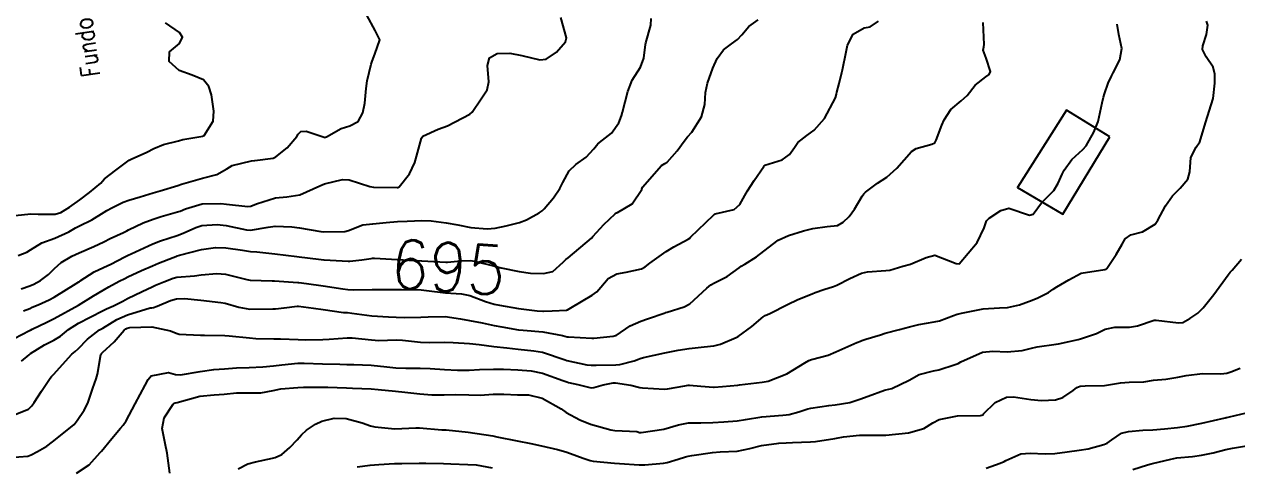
# Model space of a CAD drawing. Header units: metres. Extents: x 298520 to 308411, y 7433745 to 7450750.
# Drawn here: x 300879.5 to 300978.7, y 7448219.8 to 7448256 of the extents above; entities that cross this region are included whole.
import ezdxf
from ezdxf.enums import TextEntityAlignment as Align

# ---------------------------------------------------------------- set-up
doc = ezdxf.new("R2010")
doc.units = ezdxf.units.M
doc.header["$LTSCALE"] = 10
for name, color, linetype in [('Cotas', 45, 'Continuous'), ('Curvas de Nivel 1m', 11, 'Continuous'), ('Curvas de Nivel 5m', 15, 'Continuous'), ('Edificações', 30, 'Continuous'), ('TEXTO', 45, 'Continuous')]:
    doc.layers.add(name, color=color, linetype=linetype)
doc.styles.add('ROMANS', font='romans', dxfattribs={"height": 0.2})
doc.styles.add('Style-STANDARD', font='STANDARD.shx')

msp = doc.modelspace()

# ---------------------------------------------------------------- linework, layer by layer
at = {"layer": 'Curvas de Nivel 1m', "flags": 128}
for points, elevation in [([(300878.361, 7448220.586), (300879.847, 7448220.699), (300880.12, 7448220.806), (300880.62, 7448221.072), (300881.399, 7448221.523), (300881.861, 7448221.865), (300883.338, 7448223.038), (300883.619, 7448223.291), (300883.882, 7448223.618), (300884.458, 7448224.46), (300884.761, 7448225.021), (300885.163, 7448226.266), (300885.418, 7448227.015), (300885.532, 7448227.409), (300885.803, 7448229.011), (300885.855, 7448229.1), (300885.945, 7448229.177), (300886.913, 7448230.046), (300887.725, 7448230.992), (300887.861, 7448231.104), (300887.975, 7448231.152), (300888.194, 7448231.206), (300889.976, 7448231.277), (300891.515, 7448230.945), (300891.97, 7448230.752), (300892.221, 7448230.684), (300893.968, 7448230.589), (300894.291, 7448230.584), (300895.968, 7448230.567), (300896.309, 7448230.545), (300897.965, 7448230.375), (300898.5, 7448230.327), (300899.965, 7448230.295), (300900.504, 7448230.296), (300901.964, 7448230.229), (300902.566, 7448230.212), (300903.965, 7448230.249), (300904.487, 7448230.27), (300905.967, 7448230.37), (300906.367, 7448230.366), (300907.965, 7448230.196), (300908.553, 7448230.152), (300909.965, 7448230.198), (300910.49, 7448230.19), (300911.963, 7448230.03), (300912.664, 7448229.991), (300913.963, 7448230.013), (300914.646, 7448229.986), (300915.962, 7448229.907), (300916.775, 7448229.827), (300917.958, 7448229.668), (300919.022, 7448229.555), (300919.955, 7448229.449), (300921.224, 7448229.321), (300921.952, 7448229.194), (300923.811, 7448228.561), (300923.943, 7448228.519), (300925.572, 7448228.168), (300925.939, 7448228.131), (300926.327, 7448228.139), (300927.939, 7448228.162), (300928.262, 7448228.184), (300929.447, 7448228.495), (300929.813, 7448228.623), (300929.945, 7448228.672), (300930.217, 7448228.757), (300931.95, 7448229.159), (300933.045, 7448229.357), (300933.954, 7448229.5), (300935.171, 7448229.638), (300935.956, 7448229.718), (300936.502, 7448229.86), (300937.781, 7448230.392), (300937.902, 7448230.453), (300937.964, 7448230.494), (300939.059, 7448231.296), (300939.989, 7448232.098), (300940.154, 7448232.204), (300940.555, 7448232.362), (300942, 7448233.091), (300942.833, 7448233.504), (300944.009, 7448233.966), (300944.26, 7448234.068), (300944.963, 7448234.311), (300945.757, 7448234.563), (300946.019, 7448234.676), (300947.09, 7448235.221), (300948.034, 7448235.655), (300948.523, 7448235.778), (300950.037, 7448235.866), (300950.371, 7448235.912), (300951.436, 7448236.229), (300952.045, 7448236.398), (300953.33, 7448236.927), (300954.052, 7448237.128), (300955.792, 7448236.436), (300956.045, 7448236.412), (300957.495, 7448238.159), (300958.075, 7448239.351), (300958.283, 7448239.946), (300958.478, 7448240.146), (300959.456, 7448240.773), (300960.096, 7448240.983), (300961.785, 7448240.407), (300962.089, 7448240.49), (300962.777, 7448241.419), (300963.457, 7448242.087), (300963.784, 7448242.415), (300964.122, 7448243.01), (300964.453, 7448243.753), (300964.618, 7448244.075), (300965.265, 7448244.946), (300966.15, 7448245.762), (300966.412, 7448246.056), (300967.044, 7448247.173), (300967.4, 7448248.042), (300967.747, 7448249.585), (300967.851, 7448250.035), (300967.928, 7448250.313), (300968.22, 7448251.177), (300968.484, 7448251.772), (300968.633, 7448252.026), (300969.172, 7448253.093), (300969.336, 7448254.019), (300969.107, 7448255.179), (300968.961, 7448256.023)], 698), ([(300878.793, 7448240.382), (300880.084, 7448240.505), (300880.674, 7448240.484), (300882.084, 7448240.469), (300882.527, 7448240.613), (300883.24, 7448241.043), (300884.099, 7448241.643), (300884.877, 7448242.251), (300885.806, 7448243.013), (300885.953, 7448243.173), (300886.116, 7448243.356), (300887.04, 7448244.084), (300888.132, 7448244.908), (300888.283, 7448244.988), (300889.574, 7448245.536), (300890.146, 7448245.858), (300890.938, 7448246.166), (300892.156, 7448246.482), (300892.519, 7448246.573), (300894.162, 7448246.87), (300894.195, 7448246.877), (300894.254, 7448246.909), (300895.001, 7448248.076), (300895.069, 7448248.901), (300894.869, 7448250.23), (300894.64, 7448250.906), (300894.211, 7448251.463), (300893.288, 7448251.853), (300892.222, 7448252.224), (300891.392, 7448252.948), (300891.427, 7448253.762), (300892.248, 7448254.428), (300892.485, 7448254.937), (300892.259, 7448255.332), (300891.098, 7448256.124)], 691), ([(300878.851, 7448224.133), (300879.895, 7448224.532), (300880.171, 7448224.805), (300880.36, 7448225.075), (300880.963, 7448226.019), (300881.678, 7448227.062), (300881.785, 7448227.2), (300881.926, 7448227.377), (300883.431, 7448229.038), (300883.722, 7448229.258), (300883.949, 7448229.464), (300884.721, 7448230.263), (300885.706, 7448231.013), (300885.879, 7448231.106), (300885.974, 7448231.164), (300887.108, 7448231.872), (300887.985, 7448232.246), (300889.846, 7448232.817), (300889.992, 7448232.833), (300890.112, 7448232.839), (300890.418, 7448232.956), (300891.523, 7448233.419), (300891.999, 7448233.559), (300892.666, 7448233.597), (300893.998, 7448233.453), (300895.637, 7448233.254), (300895.996, 7448233.196), (300897.105, 7448232.879), (300897.991, 7448232.722), (300899.889, 7448232.739), (300899.992, 7448232.74), (300900.092, 7448232.739), (300900.797, 7448232.832), (300901.861, 7448232.955), (300901.994, 7448232.95), (300903.213, 7448232.808), (300903.992, 7448232.694), (300905.668, 7448232.453), (300905.99, 7448232.431), (300906.357, 7448232.398), (300907.987, 7448232.175), (300909.346, 7448232.089), (300909.986, 7448232.07), (300910.652, 7448232.047), (300911.986, 7448232.049), (300912.586, 7448232.095), (300913.987, 7448232.128), (300915.25, 7448231.925), (300915.984, 7448231.794), (300917.022, 7448231.6), (300917.98, 7448231.388), (300918.625, 7448231.266), (300919.977, 7448231.033), (300920.365, 7448230.993), (300921.976, 7448230.869), (300923.592, 7448230.564), (300923.971, 7448230.463), (300924.086, 7448230.443), (300925.97, 7448230.343), (300926.149, 7448230.349), (300927.716, 7448230.512), (300927.925, 7448230.549), (300927.964, 7448230.566), (300929.119, 7448231.356), (300929.982, 7448231.73), (300930.539, 7448231.928), (300931.992, 7448232.424), (300932.019, 7448232.434), (300932.134, 7448232.459), (300933.547, 7448232.895), (300934, 7448233.148), (300935.402, 7448234.419), (300935.726, 7448234.706), (300936.02, 7448234.871), (300937.054, 7448235.373), (300938.038, 7448236.094), (300938.21, 7448236.218), (300938.503, 7448236.385), (300939.442, 7448236.983), (300940.054, 7448237.459), (300941.221, 7448238.353), (300942.067, 7448238.742), (300943.291, 7448239.107), (300944.073, 7448239.318), (300945.235, 7448239.463), (300946.076, 7448239.565), (300946.543, 7448239.82), (300947.033, 7448240.281), (300947.473, 7448240.895), (300948.108, 7448241.944), (300948.244, 7448242.135), (300948.371, 7448242.267), (300949.359, 7448243.019), (300950.126, 7448243.517), (300950.926, 7448244.238), (300952.147, 7448245.608), (300952.512, 7448245.853), (300953.791, 7448246.204), (300954.038, 7448246.318), (300954.158, 7448246.533), (300954.611, 7448247.761), (300954.808, 7448248.194), (300955.35, 7448249.03), (300956.198, 7448249.737), (300956.68, 7448250.173), (300957.356, 7448251.022), (300958.226, 7448251.701), (300958.485, 7448251.891), (300958.61, 7448252.146), (300958.244, 7448253.24), (300957.988, 7448253.892), (300958.041, 7448254.152), (300958.069, 7448254.337), (300958, 7448256.153)], 697), ([(300879.051, 7448237.09), (300879.751, 7448237.377), (300880.048, 7448237.564), (300880.995, 7448238.129), (300882.057, 7448238.512), (300883.193, 7448239.043), (300883.733, 7448239.369), (300884.071, 7448239.54), (300885.085, 7448240.013), (300886.088, 7448240.656), (300886.306, 7448240.792), (300886.715, 7448241.004), (300887.64, 7448241.452), (300888.099, 7448241.622), (300889.026, 7448241.9), (300890.105, 7448242.217), (300890.676, 7448242.385), (300892.112, 7448242.825), (300892.424, 7448242.935), (300894.118, 7448243.416), (300895.308, 7448243.711), (300896.126, 7448244.188), (300896.563, 7448244.452), (300898.132, 7448244.827), (300898.412, 7448244.866), (300899.911, 7448245.068), (300900.138, 7448245.154), (300901.067, 7448245.913), (300901.851, 7448246.823), (300901.969, 7448247.018), (300902.167, 7448247.251), (300902.619, 7448247.264), (300903.992, 7448246.793), (300904.162, 7448246.759), (300904.19, 7448246.762), (300904.262, 7448246.789), (300905.476, 7448247.471), (300906.172, 7448247.695), (300906.871, 7448248.068), (300907.239, 7448248.759), (300907.399, 7448249.55), (300907.517, 7448250.757), (300907.593, 7448251.376), (300907.931, 7448252.753), (300907.997, 7448252.991), (300908.241, 7448253.558), (300908.64, 7448254.744), (300908.264, 7448255.502), (300907.587, 7448256.757)], 692), ([(300879.291, 7448234.376), (300880.008, 7448234.623), (300880.324, 7448234.763), (300880.882, 7448235.071), (300881.523, 7448235.562), (300882.028, 7448236.048), (300882.569, 7448236.518), (300883.438, 7448237.039), (300884.046, 7448237.318), (300885.242, 7448237.828), (300886.055, 7448238.218), (300886.574, 7448238.489), (300887.662, 7448238.994), (300887.933, 7448239.123), (300888.066, 7448239.191), (300889.278, 7448239.769), (300890.08, 7448240.071), (300890.754, 7448240.282), (300892.089, 7448240.665), (300892.29, 7448240.737), (300892.751, 7448240.93), (300894.097, 7448241.319), (300895.642, 7448241.35), (300896.097, 7448241.297), (300897.85, 7448241.118), (300898.096, 7448241.134), (300898.546, 7448241.312), (300900.103, 7448241.803), (300901.038, 7448241.897), (300902.105, 7448242.065), (300903.729, 7448242.796), (300904.115, 7448242.952), (300905.587, 7448243.307), (300906.118, 7448243.289), (300907.819, 7448242.753), (300908.112, 7448242.695), (300910.054, 7448242.662), (300910.112, 7448242.666), (300910.155, 7448242.677), (300910.23, 7448242.719), (300911.062, 7448243.773), (300911.496, 7448244.706), (300911.638, 7448245.207), (300912.05, 7448246.701), (300912.087, 7448246.777), (300912.164, 7448246.849), (300913.419, 7448247.439), (300914.173, 7448247.711), (300916.012, 7448248.653), (300916.185, 7448248.826), (300916.92, 7448249.919), (300917.41, 7448250.638), (300917.558, 7448251.291), (300917.452, 7448252.638), (300917.613, 7448253.263), (300918.243, 7448253.61), (300919.263, 7448253.635), (300920.241, 7448253.452), (300921.716, 7448253.107), (300922.239, 7448253.152), (300923.103, 7448253.713), (300923.832, 7448254.564), (300923.913, 7448254.908), (300923.439, 7448256.568)], 693), ([(300879.307, 7448228.46), (300879.942, 7448228.978), (300879.993, 7448229.029), (300880.054, 7448229.079), (300881.214, 7448229.808), (300881.96, 7448230.191), (300882.507, 7448230.509), (300883.17, 7448231.042), (300883.978, 7448231.583), (300884.933, 7448232.07), (300885.989, 7448232.606), (300886.261, 7448232.736), (300886.859, 7448233.001), (300887.618, 7448233.373), (300887.999, 7448233.574), (300889.188, 7448234.155), (300890.009, 7448234.548), (300890.295, 7448234.673), (300890.975, 7448234.95), (300891.717, 7448235.244), (300892.019, 7448235.32), (300893.486, 7448235.453), (300894.022, 7448235.515), (300895.291, 7448235.63), (300896.023, 7448235.581), (300897.744, 7448235.146), (300898.016, 7448235.096), (300899.828, 7448235.03), (300900.016, 7448235.025), (300901.927, 7448234.908), (300902.014, 7448234.9), (300902.641, 7448234.814), (300904.011, 7448234.62), (300905.615, 7448234.382), (300906.008, 7448234.323), (300906.488, 7448234.286), (300908.009, 7448234.316), (300909.616, 7448234.333), (300910.009, 7448234.327), (300910.406, 7448234.319), (300912.009, 7448234.29), (300912.458, 7448234.246), (300914.007, 7448234.051), (300915.312, 7448233.966), (300916.005, 7448233.833), (300917.285, 7448233.353), (300917.998, 7448233.135), (300918.42, 7448233.046), (300919.995, 7448232.775), (300921.517, 7448232.585), (300921.963, 7448232.55), (300921.993, 7448232.547), (300922.028, 7448232.545), (300922.726, 7448232.573), (300923.917, 7448232.638), (300923.994, 7448232.666), (300924.252, 7448232.812), (300926.006, 7448233.862), (300926.393, 7448234.142), (300926.727, 7448234.523), (300927.315, 7448235.226), (300928.029, 7448235.603), (300928.801, 7448235.732), (300930.036, 7448236.019), (300930.337, 7448236.187), (300930.717, 7448236.48), (300932.053, 7448237.423), (300932.697, 7448237.813), (300933.873, 7448238.442), (300933.989, 7448238.516), (300934.064, 7448238.587), (300935.936, 7448240.412), (300936.021, 7448240.474), (300936.084, 7448240.496), (300937.628, 7448240.856), (300938.096, 7448241.278), (300938.487, 7448242.006), (300938.716, 7448242.384), (300939.255, 7448243.245), (300940.048, 7448244.371), (300940.083, 7448244.421), (300940.134, 7448244.475), (300941.555, 7448244.935), (300942.148, 7448245.353), (300942.553, 7448245.94), (300942.845, 7448246.333), (300943.58, 7448246.915), (300944.173, 7448247.345), (300945.017, 7448248.307), (300945.908, 7448250.002), (300946.003, 7448250.293), (300946.037, 7448250.461), (300946.216, 7448251.169), (300946.446, 7448252.071), (300946.496, 7448252.287), (300946.79, 7448253.742), (300946.906, 7448254.283), (300947.36, 7448255.181), (300948.267, 7448255.702), (300948.75, 7448255.784), (300949.432, 7448256.258)], 696), ([(300879.489, 7448232.588), (300879.99, 7448232.781), (300880.2, 7448232.869), (300880.677, 7448233.073), (300881.584, 7448233.478), (300881.999, 7448233.697), (300883.784, 7448234.807), (300884.012, 7448234.951), (300884.06, 7448234.982), (300884.133, 7448235.029), (300885.276, 7448235.766), (300886.03, 7448236.12), (300886.639, 7448236.398), (300887.782, 7448236.993), (300887.95, 7448237.085), (300888.044, 7448237.132), (300888.306, 7448237.246), (300890.054, 7448238.052), (300890.706, 7448238.304), (300892.061, 7448238.745), (300892.551, 7448238.933), (300893.584, 7448239.404), (300894.072, 7448239.544), (300895.341, 7448239.63), (300896.073, 7448239.554), (300897.735, 7448239.206), (300898.068, 7448239.184), (300899.513, 7448239.407), (300900.073, 7448239.491), (300901.444, 7448239.455), (300902.071, 7448239.352), (300903.813, 7448239.057), (300904.066, 7448239.032), (300905.781, 7448239.059), (300906.068, 7448239.134), (300907.239, 7448239.595), (300908.077, 7448239.7), (300909.143, 7448239.803), (300910.075, 7448239.889), (300910.87, 7448239.917), (300912.075, 7448239.952), (300912.836, 7448239.931), (300914.074, 7448239.777), (300915.006, 7448239.6), (300916.07, 7448239.4), (300917.426, 7448239.28), (300918.07, 7448239.331), (300918.982, 7448239.526), (300920.075, 7448239.806), (300920.645, 7448240.027), (300921.662, 7448240.584), (300921.913, 7448240.754), (300922.088, 7448240.921), (300922.855, 7448241.819), (300923.356, 7448242.568), (300923.608, 7448243.075), (300924.127, 7448244.016), (300924.661, 7448244.552), (300925.528, 7448245.153), (300926.152, 7448245.829), (300926.467, 7448246.218), (300926.846, 7448246.523), (300927.591, 7448247.094), (300928.177, 7448247.955), (300928.397, 7448248.507), (300928.49, 7448248.809), (300928.921, 7448250.499), (300929.279, 7448251.432), (300929.96, 7448252.484), (300930.24, 7448253.233), (300930.369, 7448254.361), (300930.395, 7448254.479), (300930.806, 7448255.936), (300930.823, 7448256.475)], 694), ([(300883.827, 7448219.318), (300884.861, 7448219.996), (300885.751, 7448221.011), (300885.798, 7448221.066), (300885.854, 7448221.12), (300886.712, 7448222.154), (300887.43, 7448222.994), (300887.638, 7448223.231), (300887.882, 7448223.584), (300888.376, 7448224.502), (300888.618, 7448224.979), (300889.45, 7448226.499), (300889.696, 7448226.963), (300889.926, 7448227.253), (300891.341, 7448227.533), (300891.927, 7448227.376), (300892.342, 7448227.348), (300893.93, 7448227.627), (300895.054, 7448227.777), (300895.932, 7448227.842), (300896.905, 7448227.909), (300897.934, 7448227.951), (300899.078, 7448227.996), (300899.935, 7448228.075), (300900.614, 7448228.155), (300901.938, 7448228.299), (300902.442, 7448228.311), (300903.937, 7448228.253), (300905.364, 7448228.206), (300905.937, 7448228.189), (300906.52, 7448228.181), (300907.937, 7448228.134), (300909.211, 7448228.007), (300909.935, 7448227.932), (300910.754, 7448227.893), (300911.935, 7448227.893), (300912.751, 7448227.876), (300913.934, 7448227.795), (300914.988, 7448227.719), (300915.934, 7448227.722), (300916.795, 7448227.781), (300917.935, 7448227.81), (300918.756, 7448227.8), (300919.934, 7448227.767), (300921.024, 7448227.684), (300921.932, 7448227.492), (300923.608, 7448226.882), (300923.925, 7448226.763), (300924.085, 7448226.719), (300924.848, 7448226.546), (300925.919, 7448226.297), (300926.142, 7448226.306), (300926.906, 7448226.52), (300927.736, 7448226.701), (300927.925, 7448226.7), (300929.161, 7448226.498), (300929.92, 7448226.323), (300930.122, 7448226.285), (300931.919, 7448226.18), (300932.176, 7448226.2), (300933.583, 7448226.443), (300933.873, 7448226.491), (300933.923, 7448226.496), (300933.981, 7448226.497), (300934.904, 7448226.425), (300935.922, 7448226.35), (300935.986, 7448226.346), (300936.674, 7448226.402), (300937.924, 7448226.511), (300938.058, 7448226.522), (300939.927, 7448226.74), (300940.408, 7448226.843), (300941.934, 7448227.442), (300943.397, 7448228.325), (300943.742, 7448228.525), (300943.946, 7448228.587), (300945.305, 7448228.951), (300945.952, 7448229.231), (300947.664, 7448229.979), (300947.961, 7448230.106), (300948.076, 7448230.154), (300948.407, 7448230.266), (300949.594, 7448230.628), (300949.97, 7448230.74), (300951.157, 7448231.051), (300951.979, 7448231.266), (300952.733, 7448231.462), (300953.985, 7448231.67), (300954.419, 7448231.764), (300955.581, 7448232.184), (300955.88, 7448232.295), (300955.994, 7448232.33), (300956.22, 7448232.401), (300957.999, 7448232.747), (300959.323, 7448232.814), (300960, 7448232.852), (300960.966, 7448233.079), (300962.006, 7448233.458), (300962.462, 7448233.642), (300963.343, 7448234.087), (300963.737, 7448234.363), (300964.02, 7448234.532), (300964.998, 7448235.101), (300966.029, 7448235.65), (300967.962, 7448235.96), (300968.032, 7448235.98), (300968.065, 7448235.997), (300968.11, 7448236.029), (300968.882, 7448237.191), (300969.357, 7448238.017), (300969.621, 7448238.46), (300970.071, 7448238.789), (300971.041, 7448239.033), (300972.08, 7448239.664), (300972.293, 7448239.987), (300972.925, 7448241.153), (300973.497, 7448241.969), (300974.119, 7448242.615), (300974.75, 7448243.33), (300974.907, 7448243.952), (300974.987, 7448245.109), (300975.437, 7448245.947), (300975.718, 7448246.386), (300976.183, 7448247.94), (300976.82, 7448249.931), (300976.96, 7448251.191), (300976.95, 7448251.929), (300976.805, 7448252.498), (300976.247, 7448253.334), (300975.944, 7448253.943), (300975.968, 7448254.231), (300976.265, 7448255.17), (300976.376, 7448255.938), (300976.278, 7448256.264)], 699), ([(300897.053, 7448219.659), (300897.841, 7448220.07), (300898.457, 7448220.247), (300899.849, 7448220.546), (300900.084, 7448220.603), (300900.62, 7448220.832), (300901.272, 7448221.413), (300901.865, 7448222.037), (300902.234, 7448222.451), (300902.64, 7448222.812), (300903.376, 7448223.307), (300903.881, 7448223.566), (300904.9, 7448223.802), (300905.883, 7448223.788), (300907.2, 7448223.437), (300907.877, 7448223.184), (300908.221, 7448223.09), (300909.875, 7448222.938), (300911.569, 7448223.01), (300911.876, 7448223.003), (300913.696, 7448222.86), (300913.875, 7448222.86), (300914.057, 7448222.86), (300915.873, 7448222.65), (300917.87, 7448222.352), (300918.205, 7448222.291), (300919.866, 7448221.957), (300920.993, 7448221.722), (300921.863, 7448221.54), (300923.178, 7448221.249), (300923.858, 7448221.046), (300924.225, 7448220.923), (300925.275, 7448220.539), (300925.85, 7448220.345), (300926.083, 7448220.294), (300927.847, 7448220.132), (300928.251, 7448220.102), (300929.845, 7448219.989), (300930.331, 7448219.998), (300931.848, 7448220.12), (300932.135, 7448220.171), (300933.032, 7448220.448), (300933.653, 7448220.643), (300933.855, 7448220.694), (300934.176, 7448220.755), (300935.859, 7448220.997), (300936.489, 7448221.04), (300937.86, 7448221.118), (300938.917, 7448221.324), (300939.865, 7448221.567), (300941.291, 7448221.772), (300941.867, 7448221.797), (300942.39, 7448221.813), (300943.869, 7448221.879), (300944.273, 7448221.91), (300945.87, 7448222.139), (300946.006, 7448222.163), (300946.577, 7448222.289), (300947.874, 7448222.428), (300949.723, 7448222.403), (300949.874, 7448222.403), (300950.044, 7448222.417), (300951.877, 7448222.596), (300953.137, 7448222.95), (300953.885, 7448223.416), (300954.39, 7448223.693), (300955.891, 7448223.985), (300957.773, 7448224.033), (300957.892, 7448224.041), (300957.963, 7448224.078), (300958.036, 7448224.149), (300958.968, 7448225.079), (300959.914, 7448225.526), (300960.493, 7448225.545), (300961.911, 7448225.323), (300962.768, 7448225.239), (300963.911, 7448225.291), (300964.507, 7448225.481), (300965.35, 7448226.066), (300965.668, 7448226.32), (300965.927, 7448226.433), (300966.333, 7448226.46), (300967.927, 7448226.488), (300969.242, 7448226.705), (300969.93, 7448226.738), (300971.154, 7448226.775), (300971.932, 7448226.901), (300972.94, 7448226.982), (300973.935, 7448227.143), (300974.606, 7448227.284), (300975.938, 7448227.45), (300977.452, 7448227.431), (300977.939, 7448227.482), (300978.267, 7448227.579), (300979.023, 7448227.899)], 701), ([(300958.256, 7448219.728), (300959.388, 7448220.135), (300959.713, 7448220.264), (300959.846, 7448220.336), (300961.083, 7448220.889), (300961.855, 7448220.939), (300963.07, 7448220.876), (300963.855, 7448220.906), (300964.88, 7448221.047), (300965.86, 7448221.187), (300966.6, 7448221.31), (300967.867, 7448221.642), (300968.137, 7448221.759), (300968.536, 7448222.023), (300969.326, 7448222.568), (300969.88, 7448222.724), (300971.067, 7448222.812), (300971.882, 7448222.862), (300972.84, 7448222.933), (300973.884, 7448223.051), (300974.676, 7448223.161), (300975.887, 7448223.398), (300977.81, 7448223.829), (300977.892, 7448223.856), (300977.94, 7448223.862), (300978.153, 7448223.907), (300979.545, 7448224.247)], 702), ([(300970.229, 7448219.616), (300971.431, 7448219.994), (300971.755, 7448220.08), (300971.845, 7448220.105), (300973.351, 7448220.467), (300973.852, 7448220.55), (300975.118, 7448220.683), (300975.856, 7448220.781), (300976.807, 7448220.977), (300977.863, 7448221.237), (300978.409, 7448221.36), (300979.869, 7448221.607)], 703), ([(300906.786, 7448219.814), (300907.841, 7448219.951), (300908.562, 7448220.019), (300909.844, 7448220.098), (300910.45, 7448220.108), (300911.844, 7448220.124), (300912.403, 7448220.136), (300913.844, 7448220.092), (300914.45, 7448220.064), (300915.844, 7448220.031), (300916.507, 7448219.979), (300917.84, 7448219.747)], 702)]:
    msp.add_lwpolyline(points, dxfattribs=dict(at, elevation=elevation))
at = {"layer": 'Curvas de Nivel 5m', "flags": 128}
for points, elevation in [([(300878.733, 7448230.327), (300879.971, 7448230.972), (300880.045, 7448231.006), (300880.185, 7448231.078), (300881.391, 7448231.654), (300881.982, 7448231.941), (300883.993, 7448233.03), (300885.21, 7448233.809), (300886.006, 7448234.28), (300886.473, 7448234.54), (300887.323, 7448234.997), (300887.775, 7448235.234), (300888.018, 7448235.357), (300889.126, 7448235.874), (300890.033, 7448236.27), (300890.521, 7448236.47), (300891.738, 7448236.943), (300891.956, 7448237.028), (300892.044, 7448237.061), (300892.235, 7448237.127), (300894.05, 7448237.595), (300895.197, 7448237.753), (300896.051, 7448237.742), (300897.389, 7448237.537), (300898.049, 7448237.44), (300898.584, 7448237.397), (300900.047, 7448237.237), (300901.858, 7448237.009), (300902.045, 7448236.989), (300903.63, 7448236.804), (300904.042, 7448236.756), (300904.089, 7448236.753), (300906.041, 7448236.631), (300906.174, 7448236.635), (300907.17, 7448236.759), (300907.932, 7448236.863), (300908.044, 7448236.878), (300908.19, 7448236.894), (300910.044, 7448236.788), (300911.487, 7448236.706), (300912.042, 7448236.669), (300912.073, 7448236.669), (300914.041, 7448236.549), (300914.166, 7448236.554), (300915.263, 7448236.662), (300916.043, 7448236.689), (300916.382, 7448236.647), (300918.037, 7448236.218), (300918.565, 7448236.092), (300920.031, 7448235.799), (300920.953, 7448235.667), (300922.028, 7448235.618), (300922.797, 7448235.807), (300923.632, 7448236.564), (300923.845, 7448236.762), (300924.046, 7448236.908), (300925.955, 7448238.532), (300926.064, 7448238.645), (300926.961, 7448239.634), (300927.903, 7448240.512), (300928.005, 7448240.59), (300928.085, 7448240.626), (300929.275, 7448241.319), (300930.07, 7448242.49), (300930.078, 7448242.526), (300930.115, 7448242.675), (300931.678, 7448244.467), (300931.965, 7448244.632), (300932.137, 7448244.74), (300932.953, 7448245.649), (300933.523, 7448246.446), (300933.812, 7448246.798), (300934.17, 7448247.187), (300934.947, 7448248.429), (300935.221, 7448249.452), (300935.291, 7448250.424), (300935.457, 7448251.179), (300935.883, 7448252.415), (300936.241, 7448253.212), (300936.749, 7448253.903), (300937.398, 7448254.399), (300937.89, 7448254.761), (300938.26, 7448255.147), (300938.839, 7448255.813), (300939.588, 7448256.377)], 695), ([(300891.469, 7448219.302), (300891.248, 7448220.946), (300891.073, 7448221.736), (300890.842, 7448222.95), (300891.004, 7448223.831), (300891.723, 7448224.942), (300891.811, 7448225.024), (300891.895, 7448225.052), (300892.055, 7448225.097), (300893.903, 7448225.594), (300895.092, 7448225.711), (300895.906, 7448225.766), (300896.908, 7448225.879), (300897.908, 7448225.886), (300898.895, 7448225.868), (300899.911, 7448226.066), (300900.547, 7448226.2), (300901.915, 7448226.318), (300902.387, 7448226.345), (300903.916, 7448226.347), (300904.374, 7448226.336), (300905.916, 7448226.29), (300906.412, 7448226.269), (300907.915, 7448226.193), (300908.511, 7448226.144), (300909.912, 7448226.023), (300910.691, 7448225.932), (300911.909, 7448225.784), (300912.879, 7448225.72), (300913.908, 7448225.714), (300914.824, 7448225.751), (300915.909, 7448225.719), (300916.853, 7448225.696), (300917.91, 7448225.758), (300918.776, 7448225.755), (300919.91, 7448225.721), (300920.795, 7448225.712), (300921.906, 7448225.44), (300923.46, 7448224.564), (300923.89, 7448224.268), (300925.01, 7448223.669), (300925.881, 7448223.322), (300927.537, 7448222.852), (300927.876, 7448222.809), (300929.654, 7448222.714), (300929.874, 7448222.641), (300930.011, 7448222.625), (300931.878, 7448222.919), (300933.062, 7448223.268), (300933.883, 7448223.436), (300934.887, 7448223.429), (300935.883, 7448223.456), (300936.781, 7448223.504), (300937.885, 7448223.582), (300938.566, 7448223.703), (300939.888, 7448223.926), (300941.601, 7448224.055), (300941.89, 7448224.07), (300942.128, 7448224.1), (300942.923, 7448224.33), (300943.648, 7448224.571), (300943.898, 7448224.629), (300945.378, 7448224.828), (300945.902, 7448224.884), (300947.093, 7448225.094), (300947.909, 7448225.348), (300948.586, 7448225.59), (300949.921, 7448226.09), (300950.043, 7448226.126), (300950.525, 7448226.241), (300951.93, 7448226.914), (300952.761, 7448227.385), (300953.938, 7448227.683), (300954.377, 7448227.757), (300955.697, 7448228.182), (300955.876, 7448228.248), (300955.944, 7448228.28), (300956.173, 7448228.404), (300957.953, 7448229.197), (300958.801, 7448229.295), (300959.954, 7448229.236), (300961.188, 7448229.344), (300961.957, 7448229.525), (300962.422, 7448229.632), (300963.961, 7448229.857), (300964.154, 7448229.885), (300965.033, 7448230.069), (300965.78, 7448230.247), (300965.966, 7448230.294), (300967.279, 7448230.735), (300967.979, 7448231.077), (300968.758, 7448231.246), (300969.981, 7448231.239), (300970.632, 7448231.355), (300971.99, 7448231.813), (300972.153, 7448231.825), (300973.987, 7448231.593), (300974.321, 7448231.623), (300974.917, 7448231.951), (300975.548, 7448232.394), (300976.002, 7448232.815), (300976.857, 7448233.927), (300978.029, 7448235.535), (300978.208, 7448235.732), (300978.381, 7448235.907), (300979.137, 7448236.808)], 700)]:
    msp.add_lwpolyline(points, dxfattribs=dict(at, elevation=elevation))
at = {"layer": 'Edificações'}
msp.add_lwpolyline([(300968.363, 7448246.795), (300964.82, 7448248.977), (300960.804, 7448242.666), (300964.525, 7448240.484)], close=True, dxfattribs=at)

# ---------------------------------------------------------------- texts
at = {"layer": 'Cotas', "style": 'Style-STANDARD'}
msp.add_text('695', height=4, rotation=356.38487, dxfattribs=at).set_placement((300914.235, 7448236.151, 695), align=Align.MIDDLE_CENTER)
at = {"layer": 'TEXTO', "style": 'ROMANS', "width": 0.8}
msp.add_text('Fundo=687,506 (SEÇÃO MONTANTE)', height=1.5, rotation=98, dxfattribs=at).set_placement((300885.745, 7448251.826))

doc.saveas('drawing.dxf')
